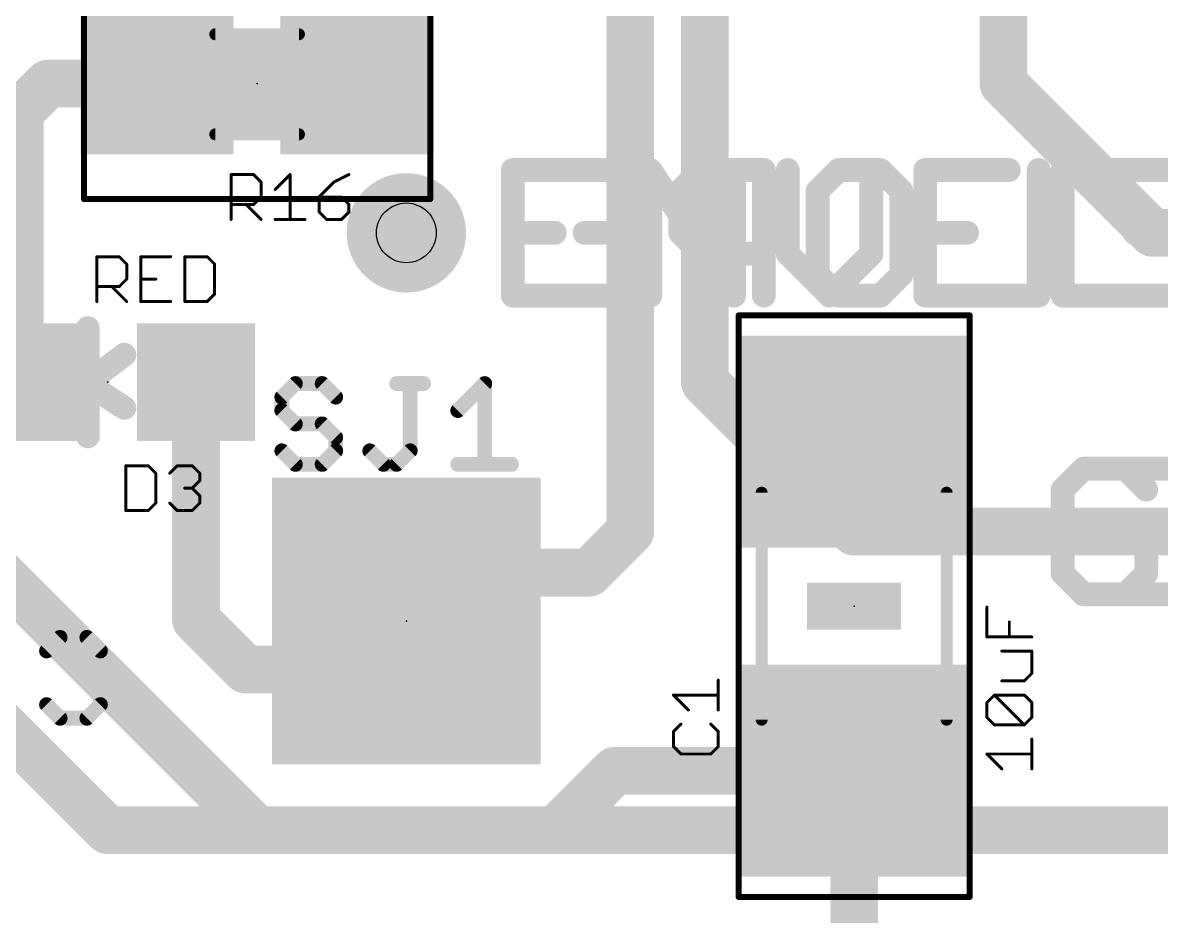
# Model space of a CAD drawing. Extents: x -19 to 88, y -11 to 23.
# Drawn here: x 27.22 to 36.9, y 6.89 to 14.49 of the extents above; entities that cross this region are included whole.
import ezdxf

# ---------------------------------------------------------------- set-up
doc = ezdxf.new("R2010")
doc.units = 0
for name, color, linetype in [('1', 12, 'CONTINUOUS'), ('16', 132, 'CONTINUOUS'), ('18', 110, 'CONTINUOUS'), ('21', 53, 'CONTINUOUS'), ('22', 53, 'CONTINUOUS'), ('23', 53, 'CONTINUOUS'), ('25', 253, 'CONTINUOUS'), ('27', 253, 'CONTINUOUS'), ('29', 253, 'CONTINUOUS'), ('31', 253, 'CONTINUOUS'), ('35', 253, 'CONTINUOUS'), ('39', 12, 'CONTINUOUS'), ('44', 253, 'CONTINUOUS'), ('51', 53, 'CONTINUOUS')]:
    doc.layers.add(name, color=color, linetype=linetype)

# ---------------------------------------------------------------- blocks, each defined once
blk = doc.blocks.new('RECT')
blk.add_solid([(-0.5, -0.5), (0.5, -0.5), (-0.5, 0.5), (0.5, 0.5)])
blk = doc.blocks.new('ROUNDV')
at = {"const_width": 0.5}
blk.add_lwpolyline([(0, -0.25, 1), (0, 0.25, 1), (0, -0.25)], format="xyb", dxfattribs=at)

msp = doc.modelspace()

# ---------------------------------------------------------------- linework, layer by layer
at = {"layer": '1', "const_width": 0.4064}
for points in [[(32.385, 10.16), (32.385, 17.78)], [(27.19, 13.728), (27.432, 13.97)], [(27.432, 13.97), (28.36, 13.97)], [(27.19, 11.43), (27.19, 13.728)], [(24.13, 12.7), (29.21, 7.62)], [(28.69, 11.43), (28.69, 9.41)], [(32.0349, 9.8099), (32.385, 10.16)], [(30.48, 9.8099), (32.0349, 9.8099)], [(29.1139, 8.9861), (28.69, 9.41)], [(30.48, 8.9861), (29.1139, 8.9861)], [(32.255, 8.125), (31.75, 7.62)], [(34.29, 8.125), (32.255, 8.125)], [(34.29, 8.125), (34.29, 4.66)], [(31.75, 7.62), (29.21, 7.62)]]:
    msp.add_lwpolyline(points, dxfattribs=at)
at = {"layer": '1', "const_width": 0.2032}
for points in [[(27.432, 14.0716, 1), (27.432, 13.8684)], [(27.5038, 13.8982, 1), (27.3602, 14.0418)], [(28.36, 13.8684, 1), (28.36, 14.0716)], [(27.2916, 13.728, 1), (27.0884, 13.728)], [(27.1182, 13.7998, 1), (27.2618, 13.6562)], [(28.7916, 11.43, 1), (28.5884, 11.43)], [(27.0884, 11.43, 1), (27.2916, 11.43)], [(32.4568, 10.0882, 1), (32.3132, 10.2318)], [(32.2834, 10.16, 1), (32.4866, 10.16)], [(30.48, 9.9115, 1), (30.48, 9.7083)], [(31.9631, 9.8817, 1), (32.1067, 9.7381)], [(32.0349, 9.7083, 1), (32.0349, 9.9115)], [(28.7618, 9.4818, 1), (28.6182, 9.3382)], [(28.5884, 9.41, 1), (28.7916, 9.41)], [(29.1139, 9.0877, 1), (29.1139, 8.8845)], [(29.0421, 8.9143, 1), (29.1857, 9.0579)], [(30.48, 8.8845, 1), (30.48, 9.0877)], [(32.255, 8.2266, 1), (32.255, 8.0234)], [(32.3268, 8.0532, 1), (32.1832, 8.1968)], [(34.3916, 8.125, 1), (34.1884, 8.125)], [(34.29, 8.0234, 1), (34.29, 8.2266)], [(29.21, 7.7216, 1), (29.21, 7.5184)], [(29.1382, 7.5482, 1), (29.2818, 7.6918)], [(31.6782, 7.6918, 1), (31.8218, 7.5482)], [(31.75, 7.5184, 1), (31.75, 7.7216)]]:
    msp.add_lwpolyline(points, format="xyb", dxfattribs=at)
at = {"layer": '16', "const_width": 0.4064}
for points in [[(33.02, 11.43), (33.02, 19.05)], [(35.56, 18.415), (35.56, 13.97)], [(35.56, 13.97), (36.83, 12.7)], [(36.83, 12.7), (41.91, 12.7)], [(34.29, 10.16), (33.02, 11.43)], [(41.91, 10.16), (34.29, 10.16)], [(27.94, 7.62), (26.67, 8.89)], [(41.91, 7.62), (27.94, 7.62)]]:
    msp.add_lwpolyline(points, dxfattribs=at)
at = {"layer": '16', "const_width": 0.2032}
for points in [[(35.6318, 14.0418, 1), (35.4882, 13.8982)], [(35.4584, 13.97, 1), (35.6616, 13.97)], [(36.83, 12.8016, 1), (36.83, 12.5984)], [(36.7582, 12.6282, 1), (36.9018, 12.7718)], [(33.0918, 11.5018, 1), (32.9482, 11.3582)], [(32.9184, 11.43, 1), (33.1216, 11.43)], [(34.29, 10.2616, 1), (34.29, 10.0584)], [(34.2182, 10.0882, 1), (34.3618, 10.2318)], [(27.94, 7.7216, 1), (27.94, 7.5184)], [(27.8682, 7.5482, 1), (28.0118, 7.6918)]]:
    msp.add_lwpolyline(points, format="xyb", dxfattribs=at)
at = {"layer": '21'}
for points, const_width in [([(32.0982, 13.2343), (31.3864, 13.2343)], 0.2032), ([(31.3864, 13.2343), (31.3864, 12.1666)], 0.2032), ([(32.5558, 12.1666), (32.5558, 13.2343)], 0.2032), ([(32.5558, 13.2343), (33.2676, 12.1666)], 0.2032), ([(33.2676, 12.1666), (33.2676, 13.2343)], 0.2032), ([(33.7252, 13.2343), (33.7252, 12.5225)], 0.2032), ([(34.437, 12.5225), (34.437, 13.2343)], 0.2032), ([(35.6064, 13.2343), (34.8946, 13.2343)], 0.2032), ([(34.8946, 13.2343), (34.8946, 12.1666)], 0.2032), ([(36.064, 13.2343), (36.064, 12.1666)], 0.2032), ([(31.3864, 12.7005), (31.7423, 12.7005)], 0.2032), ([(34.8946, 12.7005), (35.2505, 12.7005)], 0.2032), ([(33.7252, 12.5225), (34.0811, 12.1666)], 0.2032), ([(34.0811, 12.1666), (34.437, 12.5225)], 0.2032), ([(31.3864, 12.1666), (32.0982, 12.1666)], 0.2032), ([(34.8946, 12.1666), (35.6064, 12.1666)], 0.2032), ([(36.064, 12.1666), (36.7758, 12.1666)], 0.2032), ([(27.77, 11.89), (27.77, 11.43)], 0.2032), ([(27.77, 11.43), (28.08, 11.6638)], 0.2032), ([(27.77, 10.97), (27.77, 11.43)], 0.2032), ([(27.7854, 11.4046), (28.08, 11.2116)], 0.2032), ([(29.5353, 11.4179), (29.4209, 11.3035)], 0.127), ([(29.7641, 11.4179), (29.5353, 11.4179)], 0.127), ([(29.8785, 11.3035), (29.7641, 11.4179)], 0.127), ([(30.3981, 11.4179), (30.6269, 11.4179)], 0.127), ([(30.5125, 10.8459), (30.5125, 11.4179)], 0.127), ([(30.9177, 11.1891), (31.1465, 11.4179)], 0.127), ([(31.1465, 11.4179), (31.1465, 10.7315)], 0.127), ([(29.4209, 11.3035), (29.4209, 11.1891)], 0.127), ([(29.4209, 11.1891), (29.5353, 11.0747)], 0.127), ([(29.5353, 11.0747), (29.7641, 11.0747)], 0.127), ([(29.7641, 11.0747), (29.8785, 10.9603)], 0.127), ([(29.8785, 10.9603), (29.8785, 10.8459)], 0.127), ([(29.5353, 10.7315), (29.4209, 10.8459)], 0.127), ([(29.8785, 10.8459), (29.7641, 10.7315)], 0.127), ([(30.1693, 10.8459), (30.2837, 10.7315)], 0.127), ([(30.3981, 10.7315), (30.5125, 10.8459)], 0.127), ([(29.7641, 10.7315), (29.5353, 10.7315)], 0.127), ([(30.2837, 10.7315), (30.3981, 10.7315)], 0.127), ([(30.9177, 10.7315), (31.3753, 10.7315)], 0.127), ([(36.242, 10.6943), (36.064, 10.5164)], 0.2032), ([(36.5979, 10.6943), (36.242, 10.6943)], 0.2032), ([(36.7758, 10.5164), (36.5979, 10.6943)], 0.2032), ([(31.23, 10.498), (29.73, 10.498)], 0.1524), ([(36.064, 10.5164), (36.064, 9.8046)], 0.2032), ([(29.48, 8.598), (29.48, 10.198)], 0.1524), ([(31.48, 10.198), (31.48, 8.598)], 0.1524), ([(36.7758, 10.1605), (36.4199, 10.1605)], 0.2032), ([(36.7758, 9.8046), (36.7758, 10.1605)], 0.2032), ([(36.064, 9.8046), (36.242, 9.6266)], 0.2032), ([(36.5979, 9.6266), (36.7758, 9.8046)], 0.2032), ([(36.242, 9.6266), (36.5979, 9.6266)], 0.2032), ([(31.23, 8.298), (29.73, 8.298)], 0.1524)]:
    msp.add_lwpolyline(points, dxfattribs=dict(at, const_width=const_width))
for points, const_width in [([(31.3864, 13.2851, 1), (31.3864, 13.1835)], 0.1016), ([(31.4372, 13.2343, 1), (31.3356, 13.2343)], 0.1016), ([(32.0982, 13.1835, 1), (32.0982, 13.2851)], 0.1016), ([(32.6066, 13.2343, 1), (32.505, 13.2343)], 0.1016), ([(32.5981, 13.2625, 1), (32.5135, 13.2061)], 0.1016), ([(33.3184, 13.2343, 1), (33.2168, 13.2343)], 0.1016), ([(33.776, 13.2343, 1), (33.6744, 13.2343)], 0.1016), ([(34.4878, 13.2343, 1), (34.3862, 13.2343)], 0.1016), ([(34.8946, 13.2851, 1), (34.8946, 13.1835)], 0.1016), ([(34.9454, 13.2343, 1), (34.8438, 13.2343)], 0.1016), ([(35.6064, 13.1835, 1), (35.6064, 13.2851)], 0.1016), ([(36.1148, 13.2343, 1), (36.0132, 13.2343)], 0.1016), ([(31.3864, 12.7513, 1), (31.3864, 12.6497)], 0.1016), ([(31.7423, 12.6497, 1), (31.7423, 12.7513)], 0.1016), ([(34.8946, 12.7513, 1), (34.8946, 12.6497)], 0.1016), ([(35.2505, 12.6497, 1), (35.2505, 12.7513)], 0.1016), ([(33.7611, 12.5584, 1), (33.6893, 12.4866)], 0.1016), ([(34.4729, 12.4866, 1), (34.4011, 12.5584)], 0.1016), ([(33.6744, 12.5225, 1), (33.776, 12.5225)], 0.1016), ([(34.3862, 12.5225, 1), (34.4878, 12.5225)], 0.1016), ([(31.3864, 12.2174, 1), (31.3864, 12.1158)], 0.1016), ([(31.3356, 12.1666, 1), (31.4372, 12.1666)], 0.1016), ([(32.0982, 12.1158, 1), (32.0982, 12.2174)], 0.1016), ([(32.505, 12.1666, 1), (32.6066, 12.1666)], 0.1016), ([(33.2168, 12.1666, 1), (33.3184, 12.1666)], 0.1016), ([(33.2253, 12.1384, 1), (33.3099, 12.1948)], 0.1016), ([(34.0452, 12.2025, 1), (34.117, 12.1307)], 0.1016), ([(34.0452, 12.1307, 1), (34.117, 12.2025)], 0.1016), ([(34.8946, 12.2174, 1), (34.8946, 12.1158)], 0.1016), ([(34.8438, 12.1666, 1), (34.9454, 12.1666)], 0.1016), ([(35.6064, 12.1158, 1), (35.6064, 12.2174)], 0.1016), ([(36.064, 12.2174, 1), (36.064, 12.1158)], 0.1016), ([(36.0132, 12.1666, 1), (36.1148, 12.1666)], 0.1016), ([(36.7758, 12.1158, 1), (36.7758, 12.2174)], 0.1016), ([(27.8208, 11.89, 1), (27.7192, 11.89)], 0.1016), ([(28.1106, 11.6232, 1), (28.0494, 11.7044)], 0.1016), ([(27.8208, 11.43, 1), (27.7192, 11.43)], 0.1016), ([(27.7394, 11.4706, 1), (27.8006, 11.3894)], 0.1016), ([(27.7192, 11.43, 1), (27.8208, 11.43)], 0.1016), ([(27.8132, 11.4471, 1), (27.7576, 11.3621)], 0.1016), ([(29.5353, 11.4496, 1), (29.5353, 11.3861)], 0.0635), ([(29.5577, 11.3954, 1), (29.5128, 11.4403)], 0.0635), ([(29.7865, 11.4403, 1), (29.7416, 11.3954)], 0.0635), ([(29.7641, 11.3861, 1), (29.7641, 11.4496)], 0.0635), ([(30.3981, 11.4496, 1), (30.3981, 11.3861)], 0.0635), ([(30.5442, 11.4179, 1), (30.4807, 11.4179)], 0.0635), ([(30.6269, 11.3861, 1), (30.6269, 11.4496)], 0.0635), ([(31.1783, 11.4179, 1), (31.1148, 11.4179)], 0.0635), ([(31.169, 11.3954, 1), (31.1241, 11.4403)], 0.0635), ([(29.4526, 11.3035, 1), (29.3891, 11.3035)], 0.0635), ([(29.3984, 11.3259, 1), (29.4433, 11.281)], 0.0635), ([(29.856, 11.281, 1), (29.9009, 11.3259)], 0.0635), ([(28.0522, 11.1691, 1), (28.1078, 11.2541)], 0.1016), ([(29.4433, 11.2115, 1), (29.3984, 11.1666)], 0.0635), ([(30.8953, 11.2115, 1), (30.9402, 11.1666)], 0.0635), ([(29.3891, 11.1891, 1), (29.4526, 11.1891)], 0.0635), ([(29.5353, 11.1064, 1), (29.5353, 11.0429)], 0.0635), ([(29.5128, 11.0522, 1), (29.5577, 11.0971)], 0.0635), ([(29.7865, 11.0971, 1), (29.7416, 11.0522)], 0.0635), ([(29.7641, 11.0429, 1), (29.7641, 11.1064)], 0.0635), ([(27.7192, 10.97, 1), (27.8208, 10.97)], 0.1016), ([(29.9102, 10.9603, 1), (29.8467, 10.9603)], 0.0635), ([(29.856, 10.9378, 1), (29.9009, 10.9827)], 0.0635), ([(29.4433, 10.8683, 1), (29.3984, 10.8234)], 0.0635), ([(29.8467, 10.8459, 1), (29.9102, 10.8459)], 0.0635), ([(29.9009, 10.8234, 1), (29.856, 10.8683)], 0.0635), ([(30.1917, 10.8683, 1), (30.1468, 10.8234)], 0.0635), ([(30.4807, 10.8459, 1), (30.5442, 10.8459)], 0.0635), ([(30.5349, 10.8234, 1), (30.49, 10.8683)], 0.0635), ([(29.5353, 10.7633, 1), (29.5353, 10.6997)], 0.0635), ([(29.5128, 10.709, 1), (29.5577, 10.754)], 0.0635), ([(29.7416, 10.754, 1), (29.7865, 10.709)], 0.0635), ([(29.7641, 10.6997, 1), (29.7641, 10.7633)], 0.0635), ([(30.2837, 10.7633, 1), (30.2837, 10.6997)], 0.0635), ([(30.2612, 10.709, 1), (30.3061, 10.754)], 0.0635), ([(30.3756, 10.754, 1), (30.4205, 10.709)], 0.0635), ([(30.3981, 10.6997, 1), (30.3981, 10.7633)], 0.0635), ([(30.9177, 10.7633, 1), (30.9177, 10.6997)], 0.0635), ([(31.1148, 10.7315, 1), (31.1783, 10.7315)], 0.0635), ([(31.3753, 10.6997, 1), (31.3753, 10.7633)], 0.0635), ([(36.242, 10.7451, 1), (36.242, 10.6435)], 0.1016), ([(36.2779, 10.6584, 1), (36.206, 10.7302)], 0.1016), ([(36.6338, 10.7302, 1), (36.5619, 10.6584)], 0.1016), ([(36.5979, 10.6435, 1), (36.5979, 10.7451)], 0.1016), ([(29.73, 10.498, 0.4142), (29.48, 10.198)], 0.1524), ([(29.73, 10.5361, 1), (29.73, 10.4599)], 0.0762), ([(29.7334, 10.4601, 1), (29.7266, 10.5359)], 0.0762), ([(31.48, 10.198, 0.4142), (31.23, 10.498)], 0.1524), ([(31.2334, 10.5359, 1), (31.2266, 10.4601)], 0.0762), ([(31.23, 10.4599, 1), (31.23, 10.5361)], 0.0762), ([(36.1148, 10.5164, 1), (36.0132, 10.5164)], 0.1016), ([(36.0281, 10.5523, 1), (36.0999, 10.4804)], 0.1016), ([(36.7399, 10.4804, 1), (36.8117, 10.5523)], 0.1016), ([(29.5181, 10.198, 1), (29.4419, 10.198)], 0.0762), ([(31.5181, 10.198, 1), (31.4419, 10.198)], 0.0762), ([(29.4421, 10.1946, 1), (29.5179, 10.2014)], 0.0762), ([(31.4421, 10.2014, 1), (31.5179, 10.1946)], 0.0762), ([(36.4199, 10.2113, 1), (36.4199, 10.1097)], 0.1016), ([(36.8266, 10.1605, 1), (36.725, 10.1605)], 0.1016), ([(36.7758, 10.1097, 1), (36.7758, 10.2113)], 0.1016), ([(36.0999, 9.8405, 1), (36.0281, 9.7686)], 0.1016), ([(36.8117, 9.7686, 1), (36.7399, 9.8405)], 0.1016), ([(36.0132, 9.8046, 1), (36.1148, 9.8046)], 0.1016), ([(36.725, 9.8046, 1), (36.8266, 9.8046)], 0.1016), ([(36.242, 9.6774, 1), (36.242, 9.5758)], 0.1016), ([(36.206, 9.5907, 1), (36.2779, 9.6625)], 0.1016), ([(36.5619, 9.6625, 1), (36.6338, 9.5907)], 0.1016), ([(36.5979, 9.5758, 1), (36.5979, 9.6774)], 0.1016), ([(29.48, 8.598, 0.4142), (29.73, 8.298)], 0.1524), ([(29.4419, 8.598, 1), (29.5181, 8.598)], 0.0762), ([(29.5179, 8.5946, 1), (29.4421, 8.6014)], 0.0762), ([(31.23, 8.298, 0.4148), (31.48, 8.598)], 0.1524), ([(31.5179, 8.6015, 1), (31.4421, 8.5945)], 0.0762), ([(31.4419, 8.598, 1), (31.5181, 8.598)], 0.0762), ([(29.73, 8.3361, 1), (29.73, 8.2599)], 0.0762), ([(29.7266, 8.2601, 1), (29.7334, 8.3359)], 0.0762), ([(31.2266, 8.3359, 1), (31.2334, 8.2601)], 0.0762), ([(31.23, 8.2599, 1), (31.23, 8.3361)], 0.0762)]:
    msp.add_lwpolyline(points, format="xyb", dxfattribs=dict(at, const_width=const_width))
at = {"layer": '22'}
for points, const_width in [([(31.6408, 13.2343), (32.3526, 13.2343)], 0.2032), ([(32.3526, 13.2343), (32.3526, 12.1666)], 0.2032), ([(32.9882, 13.2343), (32.8102, 13.0564)], 0.2032), ([(33.522, 13.2343), (32.9882, 13.2343)], 0.2032), ([(33.522, 12.1666), (33.522, 13.2343)], 0.2032), ([(33.9796, 13.0564), (34.1576, 13.2343)], 0.2032), ([(34.1576, 13.2343), (34.5135, 13.2343)], 0.2032), ([(34.5135, 13.2343), (34.6914, 13.0564)], 0.2032), ([(35.8608, 13.2343), (35.8608, 12.1666)], 0.2032), ([(36.3184, 13.2343), (37.0302, 13.2343)], 0.2032), ([(32.8102, 13.0564), (32.8102, 12.7005)], 0.2032), ([(33.9796, 12.3445), (33.9796, 13.0564)], 0.2032), ([(34.6914, 13.0564), (34.6914, 12.3445)], 0.2032), ([(32.3526, 12.7005), (31.9967, 12.7005)], 0.2032), ([(32.8102, 12.7005), (32.9882, 12.5225)], 0.2032), ([(37.0302, 12.7005), (36.6743, 12.7005)], 0.2032), ([(32.9882, 12.5225), (33.522, 12.5225)], 0.2032), ([(34.1576, 12.1666), (33.9796, 12.3445)], 0.2032), ([(34.6914, 12.3445), (34.5135, 12.1666)], 0.2032), ([(32.3526, 12.1666), (31.6408, 12.1666)], 0.2032), ([(34.5135, 12.1666), (34.1576, 12.1666)], 0.2032), ([(35.8608, 12.1666), (35.149, 12.1666)], 0.2032), ([(37.0302, 12.1666), (36.3184, 12.1666)], 0.2032), ([(36.3184, 10.6943), (37.0302, 10.6943)], 0.2032), ([(37.0302, 10.1605), (36.6743, 10.1605)], 0.2032), ([(37.0302, 9.6266), (36.3184, 9.6266)], 0.2032), ([(27.4189, 9.1445), (27.5333, 9.2589)], 0.127), ([(27.5333, 9.2589), (27.7621, 9.2589)], 0.127), ([(27.7621, 9.2589), (27.8765, 9.1445)], 0.127), ([(27.8765, 9.1445), (27.8765, 8.6869)], 0.127), ([(27.5333, 8.5725), (27.4189, 8.6869)], 0.127), ([(27.8765, 8.6869), (27.7621, 8.5725)], 0.127), ([(27.7621, 8.5725), (27.5333, 8.5725)], 0.127)]:
    msp.add_lwpolyline(points, dxfattribs=dict(at, const_width=const_width))
for points, const_width in [([(31.6408, 13.2851, 1), (31.6408, 13.1835)], 0.1016), ([(32.4034, 13.2343, 1), (32.3018, 13.2343)], 0.1016), ([(32.3526, 13.1835, 1), (32.3526, 13.2851)], 0.1016), ([(32.9882, 13.2851, 1), (32.9882, 13.1835)], 0.1016), ([(33.0241, 13.1984, 1), (32.9522, 13.2702)], 0.1016), ([(33.5728, 13.2343, 1), (33.4712, 13.2343)], 0.1016), ([(33.522, 13.1835, 1), (33.522, 13.2851)], 0.1016), ([(34.1576, 13.2851, 1), (34.1576, 13.1835)], 0.1016), ([(34.1935, 13.1984, 1), (34.1216, 13.2702)], 0.1016), ([(34.5494, 13.2702, 1), (34.4775, 13.1984)], 0.1016), ([(34.5135, 13.1835, 1), (34.5135, 13.2851)], 0.1016), ([(35.9116, 13.2343, 1), (35.81, 13.2343)], 0.1016), ([(36.3184, 13.2851, 1), (36.3184, 13.1835)], 0.1016), ([(32.861, 13.0564, 1), (32.7594, 13.0564)], 0.1016), ([(32.7743, 13.0923, 1), (32.8461, 13.0204)], 0.1016), ([(34.0304, 13.0564, 1), (33.9288, 13.0564)], 0.1016), ([(33.9437, 13.0923, 1), (34.0155, 13.0204)], 0.1016), ([(34.7422, 13.0564, 1), (34.6406, 13.0564)], 0.1016), ([(34.6555, 13.0204, 1), (34.7273, 13.0923)], 0.1016), ([(31.9967, 12.7513, 1), (31.9967, 12.6497)], 0.1016), ([(32.3526, 12.6497, 1), (32.3526, 12.7513)], 0.1016), ([(32.8461, 12.7364, 1), (32.7743, 12.6645)], 0.1016), ([(36.6743, 12.7513, 1), (36.6743, 12.6497)], 0.1016), ([(32.7594, 12.7005, 1), (32.861, 12.7005)], 0.1016), ([(32.9882, 12.5733, 1), (32.9882, 12.4717)], 0.1016), ([(32.9522, 12.4866, 1), (33.0241, 12.5584)], 0.1016), ([(33.522, 12.4717, 1), (33.522, 12.5733)], 0.1016), ([(34.0155, 12.3805, 1), (33.9437, 12.3086)], 0.1016), ([(34.7273, 12.3086, 1), (34.6555, 12.3805)], 0.1016), ([(33.9288, 12.3445, 1), (34.0304, 12.3445)], 0.1016), ([(34.6406, 12.3445, 1), (34.7422, 12.3445)], 0.1016), ([(31.6408, 12.2174, 1), (31.6408, 12.1158)], 0.1016), ([(32.3018, 12.1666, 1), (32.4034, 12.1666)], 0.1016), ([(32.3526, 12.1158, 1), (32.3526, 12.2174)], 0.1016), ([(33.4712, 12.1666, 1), (33.5728, 12.1666)], 0.1016), ([(34.1576, 12.2174, 1), (34.1576, 12.1158)], 0.1016), ([(34.1216, 12.1307, 1), (34.1935, 12.2025)], 0.1016), ([(34.4775, 12.2025, 1), (34.5494, 12.1307)], 0.1016), ([(34.5135, 12.1158, 1), (34.5135, 12.2174)], 0.1016), ([(35.149, 12.2174, 1), (35.149, 12.1158)], 0.1016), ([(35.81, 12.1666, 1), (35.9116, 12.1666)], 0.1016), ([(35.8608, 12.1158, 1), (35.8608, 12.2174)], 0.1016), ([(36.3184, 12.2174, 1), (36.3184, 12.1158)], 0.1016), ([(36.3184, 10.7451, 1), (36.3184, 10.6435)], 0.1016), ([(36.6743, 10.2113, 1), (36.6743, 10.1097)], 0.1016), ([(36.3184, 9.6774, 1), (36.3184, 9.5758)], 0.1016), ([(27.5333, 9.2906, 1), (27.5333, 9.2271)], 0.0635), ([(27.5558, 9.2364, 1), (27.5109, 9.2813)], 0.0635), ([(27.7846, 9.2813, 1), (27.7397, 9.2364)], 0.0635), ([(27.7621, 9.2271, 1), (27.7621, 9.2906)], 0.0635), ([(27.9082, 9.1445, 1), (27.8448, 9.1445)], 0.0635), ([(27.3965, 9.1669, 1), (27.4414, 9.122)], 0.0635), ([(27.854, 9.122, 1), (27.899, 9.1669)], 0.0635), ([(27.4414, 8.7093, 1), (27.3965, 8.6644)], 0.0635), ([(27.8448, 8.6869, 1), (27.9082, 8.6869)], 0.0635), ([(27.899, 8.6644, 1), (27.854, 8.7093)], 0.0635), ([(27.5333, 8.6043, 1), (27.5333, 8.5407)], 0.0635), ([(27.5109, 8.55, 1), (27.5558, 8.595)], 0.0635), ([(27.7397, 8.595, 1), (27.7846, 8.55)], 0.0635), ([(27.7621, 8.5407, 1), (27.7621, 8.6043)], 0.0635)]:
    msp.add_lwpolyline(points, format="xyb", dxfattribs=dict(at, const_width=const_width))
at = {"layer": '23'}
for p in [(29.21, 13.97), (27.94, 11.43), (34.29, 9.525), (30.48, 9.398)]:
    msp.add_point(p, dxfattribs=at)
at = {"layer": '25', "const_width": 0.0127}
for points in [[(28.9891, 13.202, 1), (28.9891, 13.1893)], [(28.9954, 13.1956, 1), (28.9827, 13.1956)], [(29.1842, 13.2001, 1), (29.1753, 13.1911)], [(29.1797, 13.1893, 1), (29.1797, 13.202)], [(29.4967, 13.1956, 1), (29.484, 13.1956)], [(29.4949, 13.1911, 1), (29.4859, 13.2001)], [(29.9945, 13.1899, 1), (29.9889, 13.2013)], [(29.2496, 13.1321, 1), (29.2369, 13.1321)], [(29.2388, 13.1276, 1), (29.2478, 13.1366)], [(29.3588, 13.073, 1), (29.3678, 13.064)], [(29.8618, 13.1377, 1), (29.8674, 13.1264)], [(29.8691, 13.1276, 1), (29.8601, 13.1366)], [(29.2369, 13.005, 1), (29.2496, 13.005)], [(29.2478, 13.0005, 1), (29.2388, 13.0095)], [(29.7438, 13.005, 1), (29.7311, 13.005)], [(29.7375, 13.0113, 1), (29.7375, 12.9986)], [(29.733, 13.0095, 1), (29.742, 13.0005)], [(29.9326, 13.0095, 1), (29.9237, 13.0005)], [(29.9282, 12.9986, 1), (29.9282, 13.0113)], [(28.9891, 12.9478, 1), (28.9891, 12.9351)], [(29.1207, 12.9459, 1), (29.1117, 12.9369)], [(29.1753, 12.9459, 1), (29.1842, 12.9369)], [(29.1797, 12.9351, 1), (29.1797, 12.9478)], [(29.742, 12.8823, 1), (29.733, 12.8734)], [(29.7311, 12.8779, 1), (29.7438, 12.8779)], [(29.9981, 12.9414, 1), (29.9854, 12.9414)], [(29.9854, 12.8779, 1), (29.9981, 12.8779)], [(29.9872, 12.9369, 1), (29.9962, 12.9459)], [(29.9962, 12.8734, 1), (29.9872, 12.8823)], [(28.9827, 12.8143, 1), (28.9954, 12.8143)], [(29.2388, 12.8098, 1), (29.2478, 12.8188)], [(29.3633, 12.8207, 1), (29.3633, 12.808)], [(29.484, 12.8143, 1), (29.4967, 12.8143)], [(29.6175, 12.808, 1), (29.6175, 12.8207)], [(29.801, 12.8207, 1), (29.801, 12.808)], [(29.7966, 12.8098, 1), (29.8055, 12.8188)], [(29.9237, 12.8188, 1), (29.9326, 12.8098)], [(29.9282, 12.808, 1), (29.9282, 12.8207)], [(28.0996, 10.7191, 1), (28.0869, 10.7191)], [(28.0933, 10.7255, 1), (28.0933, 10.7128)], [(28.2884, 10.7236, 1), (28.2795, 10.7146)], [(28.2839, 10.7128, 1), (28.2839, 10.7255)], [(28.3539, 10.6556, 1), (28.3411, 10.6556)], [(28.343, 10.6511, 1), (28.352, 10.6601)], [(28.463, 10.6601, 1), (28.472, 10.6511)], [(28.531, 10.7255, 1), (28.531, 10.7128)], [(28.5355, 10.7146, 1), (28.5266, 10.7236)], [(28.6626, 10.7236, 1), (28.6537, 10.7146)], [(28.6582, 10.7128, 1), (28.6582, 10.7255)], [(28.7281, 10.6556, 1), (28.7154, 10.6556)], [(28.7172, 10.6511, 1), (28.7262, 10.6601)], [(28.7154, 10.592, 1), (28.7281, 10.592)], [(28.7262, 10.5875, 1), (28.7172, 10.5965)], [(28.5946, 10.5348, 1), (28.5946, 10.5221)], [(28.6626, 10.533, 1), (28.6537, 10.524)], [(28.6537, 10.533, 1), (28.6626, 10.524)], [(28.6582, 10.5221, 1), (28.6582, 10.5348)], [(28.7281, 10.4649, 1), (28.7154, 10.4649)], [(28.7172, 10.4604, 1), (28.7262, 10.4694)], [(28.3411, 10.4014, 1), (28.3539, 10.4014)], [(28.352, 10.3969, 1), (28.343, 10.4058)], [(28.472, 10.4058, 1), (28.463, 10.3969)], [(28.7154, 10.4014, 1), (28.7281, 10.4014)], [(28.7262, 10.3969, 1), (28.7172, 10.4058)], [(28.0869, 10.3378, 1), (28.0996, 10.3378)], [(28.0933, 10.3441, 1), (28.0933, 10.3315)], [(28.2795, 10.3423, 1), (28.2884, 10.3333)], [(28.2839, 10.3315, 1), (28.2839, 10.3441)], [(28.531, 10.3441, 1), (28.531, 10.3315)], [(28.5266, 10.3333, 1), (28.5355, 10.3423)], [(28.6537, 10.3423, 1), (28.6626, 10.3333)], [(28.6582, 10.3315, 1), (28.6582, 10.3441)], [(33.1407, 8.8961, 1), (33.128, 8.8961)], [(32.7575, 8.7735, 1), (32.7485, 8.7645)], [(32.753, 8.7754, 1), (32.753, 8.7627)], [(33.1343, 8.7627, 1), (33.1343, 8.7754)], [(32.8756, 8.6374, 1), (32.8846, 8.6464)], [(33.128, 8.6419, 1), (33.1407, 8.6419)], [(32.821, 8.5174, 1), (32.812, 8.5264)], [(33.0752, 8.5264, 1), (33.0663, 8.5174)], [(32.7593, 8.4584, 1), (32.7466, 8.4584)], [(32.7485, 8.4629, 1), (32.7575, 8.4539)], [(33.1407, 8.4584, 1), (33.128, 8.4584)], [(33.1298, 8.4539, 1), (33.1388, 8.4629)], [(32.7575, 8.3357, 1), (32.7485, 8.3268)], [(32.7466, 8.3313, 1), (32.7593, 8.3313)], [(33.128, 8.3313, 1), (33.1407, 8.3313)], [(33.1388, 8.3268, 1), (33.1298, 8.3357)], [(32.8165, 8.274, 1), (32.8165, 8.2614)], [(32.812, 8.2632, 1), (32.821, 8.2722)], [(33.0663, 8.2722, 1), (33.0752, 8.2632)], [(33.0707, 8.2614, 1), (33.0707, 8.274)]]:
    msp.add_lwpolyline(points, format="xyb", dxfattribs=at)
at = {"layer": '25', "const_width": 0.0254}
for points in [[(28.9891, 12.8143), (28.9891, 13.1956)], [(28.9891, 13.1956), (29.1797, 13.1956)], [(29.1797, 13.1956), (29.2433, 13.1321)], [(29.3633, 13.0685), (29.4904, 13.1956)], [(29.4904, 13.1956), (29.4904, 12.8143)], [(29.9917, 13.1956), (29.8646, 13.1321)], [(29.2433, 13.1321), (29.2433, 13.005)], [(29.8646, 13.1321), (29.7375, 13.005)], [(29.2433, 13.005), (29.1797, 12.9414)], [(29.7375, 13.005), (29.7375, 12.8779)], [(29.9282, 13.005), (29.7375, 13.005)], [(29.9917, 12.9414), (29.9282, 13.005)], [(29.1797, 12.9414), (28.9891, 12.9414)], [(29.1162, 12.9414), (29.2433, 12.8143)], [(29.7375, 12.8779), (29.801, 12.8143)], [(29.9282, 12.8143), (29.9917, 12.8779)], [(29.9917, 12.8779), (29.9917, 12.9414)], [(29.3633, 12.8143), (29.6175, 12.8143)], [(29.801, 12.8143), (29.9282, 12.8143)], [(28.0933, 10.7191), (28.0933, 10.3378)], [(28.2839, 10.7191), (28.0933, 10.7191)], [(28.3475, 10.6556), (28.2839, 10.7191)], [(28.3475, 10.4014), (28.3475, 10.6556)], [(28.4675, 10.6556), (28.531, 10.7191)], [(28.531, 10.7191), (28.6582, 10.7191)], [(28.6582, 10.7191), (28.7217, 10.6556)], [(28.7217, 10.6556), (28.7217, 10.592)], [(28.7217, 10.592), (28.6582, 10.5285)], [(28.6582, 10.5285), (28.5946, 10.5285)], [(28.6582, 10.5285), (28.7217, 10.4649)], [(28.7217, 10.4649), (28.7217, 10.4014)], [(28.2839, 10.3378), (28.3475, 10.4014)], [(28.531, 10.3378), (28.4675, 10.4014)], [(28.7217, 10.4014), (28.6582, 10.3378)], [(28.0933, 10.3378), (28.2839, 10.3378)], [(28.6582, 10.3378), (28.531, 10.3378)], [(33.1343, 8.6419), (33.1343, 8.8961)], [(32.8801, 8.6419), (32.753, 8.769)], [(32.753, 8.769), (33.1343, 8.769)], [(32.8165, 8.5219), (32.753, 8.4584)], [(33.1343, 8.4584), (33.0707, 8.5219)], [(32.753, 8.4584), (32.753, 8.3313)], [(33.1343, 8.3313), (33.1343, 8.4584)], [(32.753, 8.3313), (32.8165, 8.2677)], [(33.0707, 8.2677), (33.1343, 8.3313)], [(32.8165, 8.2677), (33.0707, 8.2677)]]:
    msp.add_lwpolyline(points, dxfattribs=at)
at = {"layer": '27', "const_width": 0.0127}
for points in [[(27.8524, 12.4971, 1), (27.8397, 12.4971)], [(27.8461, 12.5035, 1), (27.8461, 12.4908)], [(28.0412, 12.5016, 1), (28.0323, 12.4926)], [(28.0367, 12.4908, 1), (28.0367, 12.5035)], [(28.2266, 12.4971, 1), (28.2139, 12.4971)], [(28.2203, 12.5035, 1), (28.2203, 12.4908)], [(28.4745, 12.4908, 1), (28.4745, 12.5035)], [(28.5945, 12.5035, 1), (28.5945, 12.4908)], [(28.6008, 12.4971, 1), (28.5881, 12.4971)], [(28.7896, 12.5016, 1), (28.7807, 12.4926)], [(28.7852, 12.4908, 1), (28.7852, 12.5035)], [(28.1066, 12.4336, 1), (28.0939, 12.4336)], [(28.0958, 12.4291, 1), (28.1048, 12.4381)], [(28.8551, 12.4336, 1), (28.8424, 12.4336)], [(28.8442, 12.4291, 1), (28.8532, 12.4381)], [(28.0939, 12.3065, 1), (28.1066, 12.3065)], [(28.1048, 12.302, 1), (28.0958, 12.311)], [(28.2203, 12.3128, 1), (28.2203, 12.3001)], [(28.3474, 12.3001, 1), (28.3474, 12.3128)], [(27.8461, 12.2493, 1), (27.8461, 12.2366)], [(27.9777, 12.2474, 1), (27.9687, 12.2384)], [(28.0323, 12.2474, 1), (28.0412, 12.2384)], [(28.0367, 12.2366, 1), (28.0367, 12.2493)], [(27.8397, 12.1158, 1), (27.8524, 12.1158)], [(28.0958, 12.1113, 1), (28.1048, 12.1203)], [(28.2139, 12.1158, 1), (28.2266, 12.1158)], [(28.2203, 12.1221, 1), (28.2203, 12.1095)], [(28.4745, 12.1095, 1), (28.4745, 12.1221)], [(28.5945, 12.1221, 1), (28.5945, 12.1095)], [(28.5881, 12.1158, 1), (28.6008, 12.1158)], [(28.7807, 12.1203, 1), (28.7896, 12.1113)], [(28.7852, 12.1095, 1), (28.7852, 12.1221)], [(28.8424, 12.1794, 1), (28.8551, 12.1794)], [(28.8532, 12.1749, 1), (28.8442, 12.1838)], [(35.4263, 9.5175, 1), (35.4136, 9.5175)], [(35.617, 9.3904, 1), (35.6043, 9.3904)], [(35.42, 9.2697, 1), (35.42, 9.257)], [(35.4136, 9.2633, 1), (35.4263, 9.2633)], [(35.6043, 9.2633, 1), (35.617, 9.2633)], [(35.8013, 9.257, 1), (35.8013, 9.2697)], [(35.5471, 9.1497, 1), (35.5471, 9.137)], [(35.8077, 9.1433, 1), (35.795, 9.1433)], [(35.8013, 9.137, 1), (35.8013, 9.1497)], [(35.795, 8.9527, 1), (35.8077, 8.9527)], [(35.8058, 8.9482, 1), (35.7968, 8.9572)], [(35.5471, 8.8955, 1), (35.5471, 8.8828)], [(35.7333, 8.8936, 1), (35.7422, 8.8846)], [(35.7377, 8.8828, 1), (35.7377, 8.8955)], [(35.4263, 8.7056, 1), (35.4136, 8.7056)], [(35.4835, 8.7755, 1), (35.4835, 8.7628)], [(35.488, 8.7736, 1), (35.479, 8.7646)], [(35.488, 8.7646, 1), (35.479, 8.7736)], [(35.7422, 8.7736, 1), (35.7333, 8.7646)], [(35.7377, 8.7628, 1), (35.7377, 8.7755)], [(35.8077, 8.7056, 1), (35.795, 8.7056)], [(35.4155, 8.7101, 1), (35.4245, 8.7011)], [(35.7968, 8.7011, 1), (35.8058, 8.7101)], [(35.4245, 8.5829, 1), (35.4155, 8.574)], [(35.4136, 8.5785, 1), (35.4263, 8.5785)], [(35.4835, 8.5213, 1), (35.4835, 8.5086)], [(35.479, 8.5104, 1), (35.488, 8.5194)], [(35.7333, 8.5194, 1), (35.7422, 8.5104)], [(35.7333, 8.5104, 1), (35.7422, 8.5194)], [(35.7377, 8.5086, 1), (35.7377, 8.5213)], [(35.795, 8.5785, 1), (35.8077, 8.5785)], [(35.8058, 8.574, 1), (35.7968, 8.5829)], [(35.8077, 8.3949, 1), (35.795, 8.3949)], [(35.4245, 8.2723, 1), (35.4155, 8.2633)], [(35.42, 8.2742, 1), (35.42, 8.2615)], [(35.8013, 8.2615, 1), (35.8013, 8.2742)], [(35.5426, 8.1362, 1), (35.5516, 8.1452)], [(35.795, 8.1407, 1), (35.8077, 8.1407)]]:
    msp.add_lwpolyline(points, format="xyb", dxfattribs=at)
at = {"layer": '27', "const_width": 0.0254}
for points in [[(27.8461, 12.1158), (27.8461, 12.4971)], [(27.8461, 12.4971), (28.0367, 12.4971)], [(28.0367, 12.4971), (28.1003, 12.4336)], [(28.4745, 12.4971), (28.2203, 12.4971)], [(28.2203, 12.4971), (28.2203, 12.1158)], [(28.5945, 12.4971), (28.5945, 12.1158)], [(28.7852, 12.4971), (28.5945, 12.4971)], [(28.8487, 12.4336), (28.7852, 12.4971)], [(28.1003, 12.4336), (28.1003, 12.3065)], [(28.8487, 12.1794), (28.8487, 12.4336)], [(28.1003, 12.3065), (28.0367, 12.2429)], [(28.2203, 12.3065), (28.3474, 12.3065)], [(28.0367, 12.2429), (27.8461, 12.2429)], [(27.9732, 12.2429), (28.1003, 12.1158)], [(28.2203, 12.1158), (28.4745, 12.1158)], [(28.5945, 12.1158), (28.7852, 12.1158)], [(28.7852, 12.1158), (28.8487, 12.1794)], [(35.42, 9.2633), (35.42, 9.5175)], [(35.6106, 9.2633), (35.6106, 9.3904)], [(35.8013, 9.2633), (35.42, 9.2633)], [(35.8013, 9.1433), (35.5471, 9.1433)], [(35.8013, 8.9527), (35.8013, 9.1433)], [(35.7377, 8.8891), (35.8013, 8.9527)], [(35.5471, 8.8891), (35.7377, 8.8891)], [(35.42, 8.7056), (35.4835, 8.7691)], [(35.42, 8.5785), (35.42, 8.7056)], [(35.4835, 8.7691), (35.7377, 8.7691)], [(35.7377, 8.5149), (35.4835, 8.7691)], [(35.7377, 8.7691), (35.8013, 8.7056)], [(35.8013, 8.7056), (35.8013, 8.5785)], [(35.4835, 8.5149), (35.42, 8.5785)], [(35.7377, 8.5149), (35.4835, 8.5149)], [(35.8013, 8.5785), (35.7377, 8.5149)], [(35.8013, 8.1407), (35.8013, 8.3949)], [(35.5471, 8.1407), (35.42, 8.2678)], [(35.42, 8.2678), (35.8013, 8.2678)]]:
    msp.add_lwpolyline(points, dxfattribs=at)
at = {"layer": '39', "const_width": 0.0508}
for points in [[(27.737, 12.987), (27.737, 14.953)], [(30.683, 14.953), (30.683, 12.987)], [(30.683, 12.987), (27.737, 12.987)], [(33.307, 7.052), (33.307, 11.998)], [(33.307, 11.998), (35.273, 11.998)], [(35.273, 11.998), (35.273, 7.052)], [(35.273, 7.052), (33.307, 7.052)]]:
    msp.add_lwpolyline(points, dxfattribs=at)
at = {"layer": '39', "const_width": 0.0254}
for points in [[(27.737, 12.9997, 1), (27.737, 12.9743)], [(27.7243, 12.987, 1), (27.7497, 12.987)], [(30.6703, 12.987, 1), (30.6957, 12.987)], [(30.683, 12.9743, 1), (30.683, 12.9997)], [(33.3197, 11.998, 1), (33.2943, 11.998)], [(33.307, 12.0107, 1), (33.307, 11.9853)], [(35.2857, 11.998, 1), (35.2603, 11.998)], [(35.273, 11.9853, 1), (35.273, 12.0107)], [(33.307, 7.0647, 1), (33.307, 7.0393)], [(35.273, 7.0393, 1), (35.273, 7.0647)], [(33.2943, 7.052, 1), (33.3197, 7.052)], [(35.2603, 7.052, 1), (35.2857, 7.052)]]:
    msp.add_lwpolyline(points, format="xyb", dxfattribs=at)
at = {"layer": '44'}
msp.add_circle((30.48, 12.7), 0.254, dxfattribs=at)
at = {"layer": '51', "const_width": 0.1016}
for points in [[(29.566, 14.389), (28.854, 14.389)], [(29.566, 13.538), (28.854, 13.538)], [(33.503, 8.56), (33.503, 10.49)], [(35.077, 8.56), (35.077, 10.49)]]:
    msp.add_lwpolyline(points, dxfattribs=at)
at = {"layer": '51', "const_width": 0.0508}
for points in [[(28.854, 14.4144, 1), (28.854, 14.3636)], [(29.566, 14.3636, 1), (29.566, 14.4144)], [(28.854, 13.5634, 1), (28.854, 13.5126)], [(29.566, 13.5126, 1), (29.566, 13.5634)], [(33.5284, 10.49, 1), (33.4776, 10.49)], [(35.1024, 10.49, 1), (35.0516, 10.49)], [(33.4776, 8.56, 1), (33.5284, 8.56)], [(35.0516, 8.56, 1), (35.1024, 8.56)]]:
    msp.add_lwpolyline(points, format="xyb", dxfattribs=at)

# ---------------------------------------------------------------- block references
at = {"layer": '1', "xscale": 1.1, "rotation": 180}
for p in [(28.36, 13.97), (30.06, 13.97)]:
    msp.add_blockref('RECT', p, dxfattribs=at)
at = {"layer": '1', "rotation": 90}
for p, xscale, yscale in [((27.19, 11.43), 0.8, 0.8), ((28.69, 11.43), 0.8, 0.8), ((34.29, 10.925), 1.6, 1.8), ((30.48, 9.8099), 0.635, 1.27), ((30.48, 8.9861), 0.635, 1.27), ((34.29, 8.125), 1.6, 1.8)]:
    msp.add_blockref('RECT', p, dxfattribs=dict(at, xscale=xscale, yscale=yscale))
at = {"layer": '18', "xscale": 1.016, "yscale": 1.016}
msp.add_blockref('ROUNDV', (30.48, 12.7), dxfattribs=at)
msp.add_blockref('ROUNDV', (30.48, 12.7), dxfattribs=at)
at = {"layer": '21', "xscale": 0.4572, "yscale": 0.762, "rotation": 180}
msp.add_blockref('RECT', (29.21, 13.97), dxfattribs=at)
at = {"layer": '29'}
for p, xscale, yscale, rotation in [((28.36, 13.97), 1.3032, 1.2032, 180), ((30.06, 13.97), 1.3032, 1.2032, 180), ((27.19, 11.43), 1.0032, 1.0032, 90), ((28.69, 11.43), 1.0032, 1.0032, 90), ((34.29, 10.925), 1.8032, 2.0032, 90), ((30.48, 9.8099), 0.8382, 1.4732, 90), ((30.48, 8.9861), 0.8382, 1.4732, 90), ((34.29, 8.125), 1.8032, 2.0032, 90)]:
    msp.add_blockref('RECT', p, dxfattribs=dict(at, xscale=xscale, yscale=yscale, rotation=rotation))
at = {"layer": '31', "xscale": 1.1, "rotation": 180}
for p in [(28.36, 13.97), (30.06, 13.97)]:
    msp.add_blockref('RECT', p, dxfattribs=at)
at = {"layer": '31', "rotation": 90}
for p, xscale, yscale in [((27.19, 11.43), 0.8, 0.8), ((28.69, 11.43), 0.8, 0.8), ((34.29, 10.925), 1.6, 1.8), ((30.48, 9.398), 2.4384, 2.286), ((30.48, 9.8099), 0.635, 1.27), ((30.48, 8.9861), 0.635, 1.27), ((34.29, 8.125), 1.6, 1.8)]:
    msp.add_blockref('RECT', p, dxfattribs=dict(at, xscale=xscale, yscale=yscale))
at = {"layer": '35', "xscale": 0.3998}
for p, yscale, rotation in [((29.21, 13.97), 0.6, 180), ((34.29, 9.525), 0.8002, 90)]:
    msp.add_blockref('RECT', p, dxfattribs=dict(at, yscale=yscale, rotation=rotation))
at = {"layer": '51'}
for p, xscale, yscale, rotation in [((28.6298, 13.9649), 0.5001, 0.95, 180), ((29.7981, 13.9649), 0.5001, 0.95, 180), ((34.2891, 10.8518), 0.7501, 1.7, 90), ((34.2909, 8.1982), 0.7501, 1.7, 90)]:
    msp.add_blockref('RECT', p, dxfattribs=dict(at, xscale=xscale, yscale=yscale, rotation=rotation))

doc.saveas('drawing.dxf')
